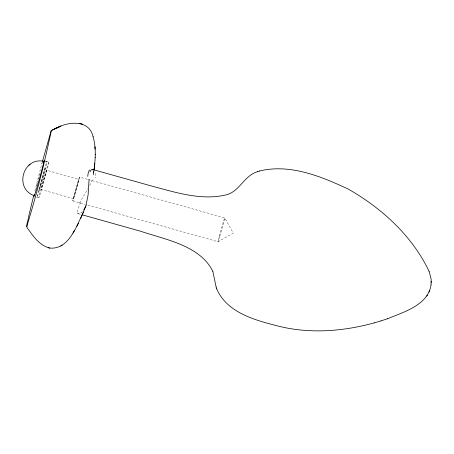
<?xml version="1.0" encoding="UTF-8"?>
<svg xmlns="http://www.w3.org/2000/svg" width="454" height="454" viewBox="0 0 454 454"><rect width="100%" height="100%" fill="white"/><g stroke="black" fill="none" stroke-linecap="round" stroke-linejoin="round"><path stroke-width="0.34" stroke-dasharray="2.27 1.7" d="M73.514 198.608L41.172 189.579L43.533 180.283L46.609 170.227L78.911 179.307L73.463 198.659L78.9 179.313M46.609 170.273L41.172 189.579M93.751 172.736L93.655 173.405L93.984 170.715M94.018 170.5L93.416 175.057L93.416 170.914M93.655 173.405L93.938 171.152M34.873 190.924L42.177 162.47M41.864 163.644L42.216 162.316M92.236 179.92L89.625 185.658M79.399 203.017L87.98 188.648M82.373 211.57C81.175 212.983 78.519 214.81 76.987 212.881M45.315 161.249L47.074 161.448A18.591 0.431 -74.3 0 1 39.799 188.671A18.591 0.431 -74.3 0 1 39.237 187.911A18.591 0.431 -74.3 0 1 47.074 161.448M45.286 160.983L48.919 162.004A18.591 0.431 -74.3 0 1 41.603 189.352A18.591 0.431 -74.3 0 1 41.115 188.348A18.591 0.431 -74.3 0 1 48.924 162.01M79.552 177.06A12.394 0.284 -74.3 0 1 74.672 195.282A12.394 0.284 -74.3 0 1 74.348 194.613A12.394 0.284 -74.3 0 1 79.552 177.06L87.707 179.358M88.388 179.551L224.719 217.875L233.311 233.152L218.028 241.732L85.789 204.561M72.833 200.918L85.102 204.368M36.428 197.121L38.845 197.802M78.026 213.647L81.425 214.6M36.689 185.448A18.591 0.431 -74.3 0 1 37.693 181.782M38.403 179.239A18.591 0.431 -74.3 0 1 38.76 177.962M39.481 175.426A18.591 0.431 -74.3 0 1 39.839 174.171M95.175 173.32A20.765 8.842 -52.1 0 1 95.249 177.934M77.662 212.114A20.799 5.925 -54.5 0 1 80.716 202.365M219.867 236.097A12.394 0.284 -74.3 0 0 224.741 217.869A12.394 0.284 -74.3 0 0 219.537 235.427A12.394 0.284 -74.3 0 0 219.867 236.097M40.571 185.567A12.394 0.284 -74.3 0 0 45.423 167.418A12.394 0.284 -74.3 0 0 40.202 185.062A12.394 0.284 -74.3 0 0 40.571 185.567"/><path stroke-width="0.68" d="M429.092 271.35L431.118 278.943L431.022 284.925M431.283 282.604L431.3 281.435M94.392 167.356L94.092 169.887C95.38 158.843 96.254 147.346 93.047 136.546M95.221 154.876L95.227 154.53M95.153 157.538L95.164 157.209M89.069 179.404L88.121 194.806L86.016 205.322M94.506 166.499L94.784 163.542M94.04 170.312L94.46 166.896M431.039 284.868C428.173 305.133 403.334 312.165 387.432 318.776M42.506 161.068C22.984 158.264 14.778 187.366 32.898 195.18M33.8 195.226C31.956 202.683 30.14 210.151 28.437 217.642C28.125 221.683 24.737 226.478 28.704 229.809C33.942 237.391 40.247 245.745 49.673 248.054C68.912 249.91 76.652 225.717 83.417 212.063L85.681 206.212M42.392 161.652L51.2 130.616L60.978 126.144L51.359 130.406C44.623 162.776 36.399 195.061 26.724 226.682M429.666 290.225L429.019 292.047M90.096 171.884C90.267 170.625 92.077 168.218 93.127 170.097M83.417 212.063L80.767 218.272M78.434 223.203L76.891 226.24M85.318 207.052L84.115 209.288M72.924 233.067L74.354 230.757M426.783 296.11L427.469 295.083M83.684 209.935L83.899 209.617M30.174 164.166L28.846 165.194M60.751 246.017L62.243 245.058M257.509 171.703C243.826 175.573 239.224 192.621 225.014 195.118C201.105 200.503 176.226 192.564 153.112 186.463L92.236 169.37M54.628 128.811C66.755 121.973 88.842 118.335 93.11 136.739M259.603 170.993C290.044 163.536 321.284 176.453 348.485 189.222C382.03 208.369 412.408 236.165 429.104 271.378M216.7 288.835C226.563 312.097 253.922 319.911 276.259 325.575C308.34 334.144 342.458 331.636 374.204 322.885L374.266 322.862M257.424 171.731L259.694 170.965M380.974 320.899L387.489 318.759M374.204 322.885L381.031 320.876M48.141 247.651L49.673 248.054M82.1 214.787L140.524 231.211C165.472 239.689 199.993 245.393 212.847 271.378M80.778 123.726L82.327 124.192M212.818 271.299L216.132 287.041M216.093 286.934L216.74 288.937M94.988 147.147L94.965 146.863L95.119 149.224M43.329 162.56A18.591 0.431 -74.3 0 1 39.504 178.484A18.591 0.431 -74.3 0 1 34.339 194.579M87.736 176.447A21.293 5.505 80.6 0 1 89.676 169.909M86.05 205.378A19.414 9.596 86.7 0 1 85.346 207.109M80.891 123.755L79.263 123.403L80.891 123.755"/></g></svg>
